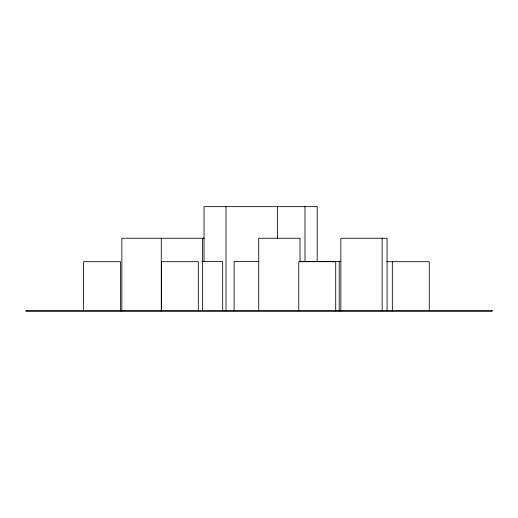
<?xml version="1.0" encoding="UTF-8"?>
<svg xmlns="http://www.w3.org/2000/svg" width="518" height="518" viewBox="0 0 518 518"><rect width="100%" height="100%" fill="white"/><g stroke="black" fill="none" stroke-linecap="round" stroke-linejoin="round"><path stroke-width="0.78" d="M204.306 238.248L121.853 238.248L121.853 310.917M201.891 261.538L222.695 261.538L222.695 310.917M258.773 261.538L234.11 261.538L234.11 310.917M299.404 261.538L340.786 261.538M386.829 261.694L429.26 261.694L429.26 310.917M392.327 261.694L392.327 310.917M387.075 310.917L387.075 238.248L340.857 238.248L340.857 310.917M382.142 238.248L382.142 310.917M339.18 261.538L339.18 310.917M335.709 310.917L335.709 261.694L298.776 261.694L298.776 310.917M317.184 261.616L317.184 206.656L204.027 206.656L204.027 261.616M304.985 206.656L304.985 261.616M300.019 261.661L300.019 238.248L258.735 238.248L258.735 310.917M277.583 206.656L277.583 238.176M226.003 206.656L226.003 310.917M202.551 238.248L202.551 310.917M198.303 310.917L198.303 261.694L161.37 261.694L161.37 310.917M161.273 238.248L161.273 310.917M120.506 310.917L120.506 261.694L83.573 261.694L83.573 310.917M492.1 310.489L25.9 310.489L25.9 311.344L492.1 311.344L492.1 310.489"/></g></svg>
